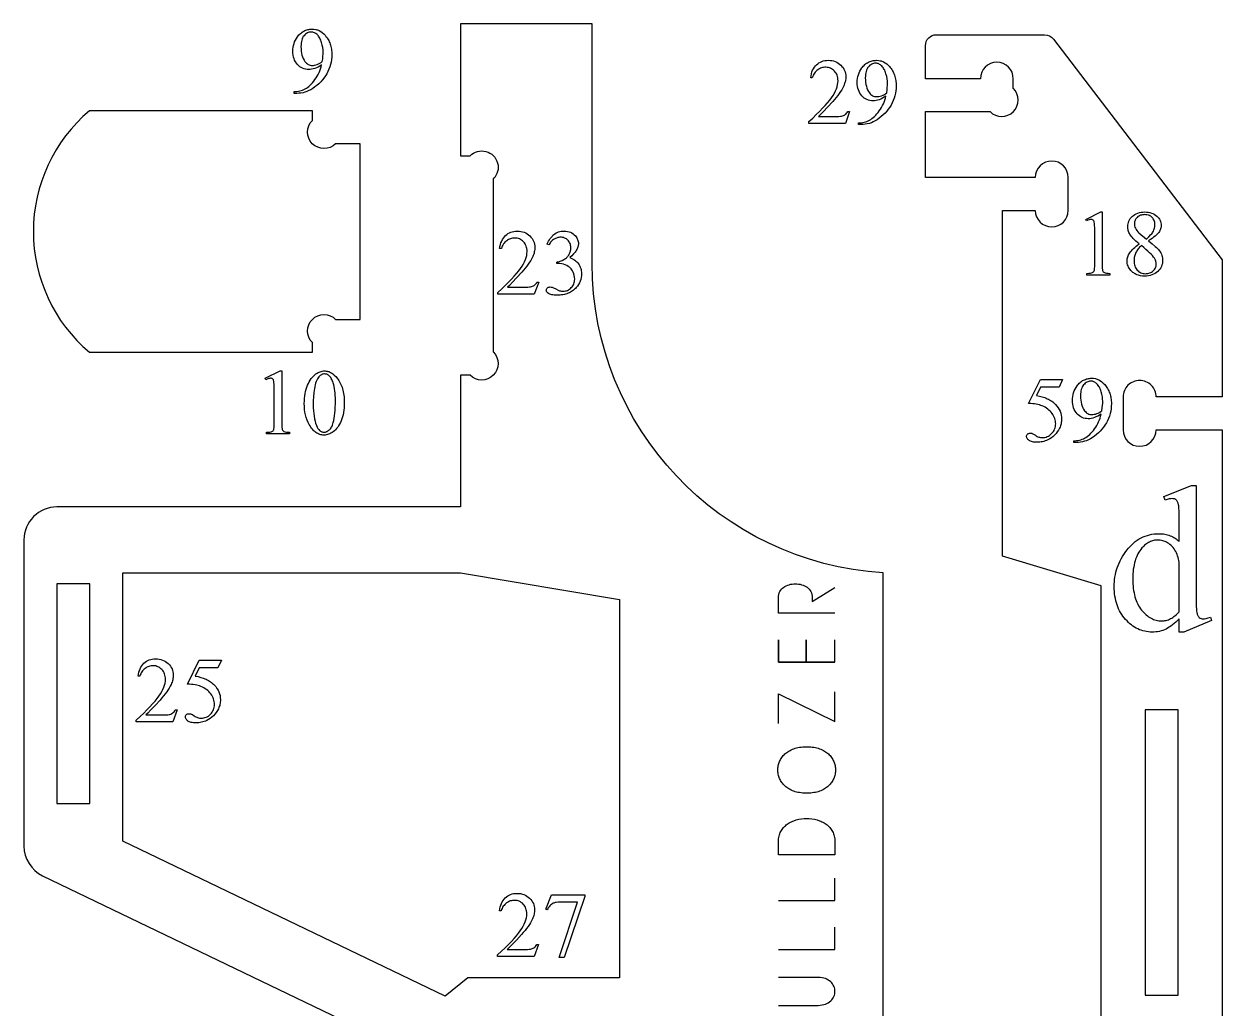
# Model space of a CAD drawing. Extents: x 7 to 905, y -397 to 592.
# Drawn here: x 726.4 to 900.9, y 448.5 to 592 of the extents above; entities that cross this region are included whole.
import ezdxf

# ---------------------------------------------------------------- set-up
doc = ezdxf.new("R2010")
doc.units = 0
doc.header["$MEASUREMENT"] = 0
for name, color, linetype in [('EXT', 1, 'CONTINUOUS'), ('INT', 5, 'CONTINUOUS'), ('LETTERS_0_5MM', 4, 'CONTINUOUS'), ('TEXT', 18, 'CONTINUOUS')]:
    doc.layers.add(name, color=color, linetype=linetype)

msp = doc.modelspace()

# ---------------------------------------------------------------- linework, layer by layer
at = {"layer": 'EXT'}
for points in [[(789.01, 439.02, 0.112586), (791.09, 438.55), (851.59, 438.55), (851.59, 511.98, -0.396443), (809.19, 557.05), (809.19, 591.98), (789.99, 591.98), (789.99, 572.78), (791.4, 572.78, -1), (794.79, 569.38), (794.79, 544.17, -1), (791.4, 540.78), (789.99, 540.78), (789.99, 521.58), (731.22, 521.58, 0.414214), (726.42, 516.78), (726.42, 472.15, 0.288188), (729.14, 467.83)], [(735.96, 544.12), (768.43, 544.12), (768.43, 545.53, -1), (771.82, 548.92), (775.42, 548.92), (775.42, 574.52), (771.82, 574.52, -1), (768.43, 577.92), (768.43, 579.32), (735.96, 579.32, 0.464292)]]:
    msp.add_lwpolyline(points, format="xyb", close=True, dxfattribs=at)
msp.add_lwpolyline([(883.34, 445.47), (883.34, 510.09), (868.94, 514.39), (868.94, 564.8), (873.74, 564.8, 1), (878.54, 564.8), (878.54, 569.6, 1), (873.74, 569.6), (857.74, 569.6), (857.74, 579.2), (867.15, 579.2, 1), (870.54, 582.6), (870.54, 584, 1), (865.74, 584), (857.74, 584), (857.74, 588.8, -0.414214), (859.34, 590.4), (875.1, 590.4, -0.233729), (876.38, 589.77), (900.94, 557.62), (900.94, 537.62), (891.34, 537.62, 0.414214), (888.94, 540.02, 0.414214), (886.54, 537.62), (886.54, 532.82, 1), (891.34, 532.82), (900.94, 532.82), (900.94, 422.3)], format="xyb", dxfattribs=at)
at = {"layer": 'INT'}
for points in [[(787.76, 450.28), (740.82, 472.86), (740.82, 511.98), (789.99, 511.98), (813.19, 508.11), (813.19, 452.95), (791.09, 452.95)], [(731.22, 478.38), (736.02, 478.38), (736.02, 510.38), (731.22, 510.38)], [(894.54, 450.4), (894.54, 492), (889.74, 492), (889.74, 450.4)]]:
    msp.add_lwpolyline(points, close=True, dxfattribs=at)
at = {"layer": 'LETTERS_0_5MM'}
for points in [[(844.56, 506.11), (836.32, 506.11), (836.32, 508.35), (836.33, 508.6), (836.37, 508.83), (836.44, 509.04), (836.53, 509.24), (836.64, 509.42), (836.78, 509.59), (836.93, 509.74), (837.09, 509.87), (837.27, 509.99), (837.47, 510.1), (837.67, 510.18), (837.88, 510.25), (838.1, 510.31), (838.33, 510.35), (838.56, 510.37), (838.79, 510.38), (839.02, 510.37), (839.25, 510.35), (839.48, 510.31), (839.7, 510.25), (839.91, 510.18), (840.12, 510.1), (840.31, 509.99), (840.49, 509.87), (840.66, 509.74), (840.81, 509.59), (840.94, 509.42), (841.05, 509.24), (841.14, 509.04), (841.21, 508.83), (841.25, 508.6), (841.26, 508.35), (841.26, 507.81), (844.56, 509.84)], [(844.56, 498.97), (836.32, 498.97), (836.32, 502.22), (836.32, 498.97), (840.36, 498.97), (840.36, 502.22), (840.36, 498.97), (844.56, 498.97), (844.56, 502.22)], [(836.32, 490.02), (836.32, 494.36), (844.56, 490.3), (844.56, 494.63)], [(836.32, 464.22), (844.56, 464.22), (844.56, 467.47)], [(836.32, 457.08), (844.56, 457.08), (844.56, 460.33)], [(836.32, 448.94), (842.09, 448.94), (842.39, 448.95), (842.67, 448.99), (842.93, 449.04), (843.17, 449.12), (843.39, 449.21), (843.59, 449.32), (843.78, 449.44), (843.94, 449.58), (844.08, 449.73), (844.21, 449.89), (844.32, 450.05), (844.4, 450.23), (844.47, 450.41), (844.52, 450.6), (844.55, 450.79), (844.56, 450.98), (844.55, 451.17), (844.52, 451.36), (844.47, 451.54), (844.4, 451.72), (844.32, 451.9), (844.21, 452.07), (844.08, 452.23), (843.94, 452.37), (843.78, 452.51), (843.59, 452.63), (843.39, 452.74), (843.17, 452.83), (842.93, 452.91), (842.67, 452.96), (842.39, 453), (842.09, 453.01), (836.32, 453.01)]]:
    msp.add_lwpolyline(points, dxfattribs=at)
for points in [[(840.52, 486.64), (840.77, 486.63), (841.02, 486.62), (841.26, 486.59), (841.49, 486.56), (841.71, 486.52), (841.92, 486.47), (842.13, 486.41), (842.32, 486.35), (842.51, 486.27), (842.69, 486.19), (842.87, 486.1), (843.03, 486.01), (843.19, 485.91), (843.34, 485.81), (843.48, 485.69), (843.61, 485.58), (843.73, 485.46), (843.85, 485.33), (843.96, 485.2), (844.06, 485.06), (844.15, 484.93), (844.24, 484.78), (844.31, 484.64), (844.38, 484.49), (844.44, 484.34), (844.5, 484.19), (844.54, 484.04), (844.58, 483.88), (844.6, 483.72), (844.62, 483.57), (844.64, 483.41), (844.64, 483.25), (844.64, 483.09), (844.62, 482.93), (844.6, 482.77), (844.58, 482.62), (844.54, 482.46), (844.5, 482.31), (844.44, 482.15), (844.38, 482), (844.31, 481.86), (844.24, 481.71), (844.15, 481.57), (844.06, 481.43), (843.96, 481.3), (843.85, 481.17), (843.73, 481.04), (843.61, 480.92), (843.48, 480.8), (843.34, 480.69), (843.19, 480.58), (843.03, 480.48), (842.87, 480.39), (842.69, 480.3), (842.51, 480.22), (842.32, 480.15), (842.13, 480.08), (841.92, 480.03), (841.71, 479.98), (841.49, 479.94), (841.26, 479.9), (841.02, 479.88), (840.77, 479.86), (840.52, 479.86), (840.36, 479.86), (840.1, 479.86), (839.86, 479.88), (839.62, 479.9), (839.39, 479.94), (839.17, 479.98), (838.96, 480.03), (838.75, 480.08), (838.55, 480.15), (838.36, 480.22), (838.18, 480.3), (838.01, 480.39), (837.85, 480.48), (837.69, 480.58), (837.54, 480.69), (837.4, 480.8), (837.27, 480.92), (837.14, 481.04), (837.03, 481.17), (836.92, 481.3), (836.82, 481.43), (836.72, 481.57), (836.64, 481.71), (836.56, 481.86), (836.49, 482), (836.43, 482.15), (836.38, 482.31), (836.34, 482.46), (836.3, 482.62), (836.27, 482.77), (836.25, 482.93), (836.24, 483.09), (836.24, 483.25), (836.24, 483.41), (836.25, 483.57), (836.27, 483.72), (836.3, 483.88), (836.34, 484.04), (836.38, 484.19), (836.43, 484.34), (836.49, 484.49), (836.56, 484.64), (836.64, 484.78), (836.72, 484.93), (836.82, 485.06), (836.92, 485.2), (837.03, 485.33), (837.14, 485.46), (837.27, 485.58), (837.4, 485.69), (837.54, 485.81), (837.69, 485.91), (837.85, 486.01), (838.01, 486.1), (838.18, 486.19), (838.36, 486.27), (838.55, 486.35), (838.75, 486.41), (838.96, 486.47), (839.17, 486.52), (839.39, 486.56), (839.62, 486.59), (839.86, 486.62), (840.1, 486.63), (840.36, 486.64)], [(844.56, 470.9), (836.32, 470.9), (836.32, 472.8), (836.33, 473.01), (836.34, 473.21), (836.37, 473.4), (836.41, 473.59), (836.46, 473.77), (836.52, 473.95), (836.59, 474.12), (836.67, 474.28), (836.76, 474.44), (836.86, 474.58), (836.97, 474.73), (837.08, 474.86), (837.2, 474.99), (837.33, 475.11), (837.46, 475.23), (837.61, 475.34), (837.75, 475.44), (837.91, 475.54), (838.07, 475.63), (838.23, 475.71), (838.4, 475.79), (838.57, 475.85), (838.93, 475.97), (839.29, 476.07), (839.67, 476.13), (840.05, 476.17), (840.44, 476.19), (840.82, 476.17), (841.21, 476.13), (841.58, 476.07), (841.95, 475.97), (842.31, 475.85), (842.48, 475.79), (842.65, 475.71), (842.81, 475.63), (842.97, 475.54), (843.12, 475.44), (843.27, 475.34), (843.41, 475.23), (843.55, 475.11), (843.68, 474.99), (843.8, 474.86), (843.91, 474.73), (844.02, 474.58), (844.11, 474.44), (844.2, 474.28), (844.28, 474.12), (844.35, 473.95), (844.41, 473.77), (844.46, 473.59), (844.5, 473.4), (844.53, 473.21), (844.55, 473.01), (844.56, 472.8)]]:
    msp.add_lwpolyline(points, close=True, dxfattribs=at)
at = {"layer": 'TEXT'}
for points in [[(765.77, 581.86), (765.77, 582.11), (765.98, 582.12), (766.19, 582.14), (766.4, 582.17), (766.6, 582.21), (766.8, 582.27), (767, 582.34), (767.19, 582.42), (767.37, 582.51), (767.56, 582.62), (767.74, 582.74), (767.93, 582.88), (768.11, 583.04), (768.28, 583.22), (768.46, 583.42), (768.64, 583.63), (768.81, 583.87), (768.98, 584.11), (769.13, 584.36), (769.27, 584.62), (769.4, 584.88), (769.51, 585.15), (769.61, 585.43), (769.7, 585.71), (769.78, 586), (769.52, 585.84), (769.27, 585.7), (769.02, 585.59), (768.78, 585.49), (768.55, 585.42), (768.33, 585.37), (768.11, 585.34), (767.89, 585.33), (767.66, 585.34), (767.43, 585.37), (767.22, 585.43), (767.01, 585.51), (766.81, 585.61), (766.62, 585.74), (766.44, 585.89), (766.27, 586.06), (766.11, 586.25), (765.97, 586.46), (765.85, 586.68), (765.76, 586.91), (765.68, 587.16), (765.63, 587.43), (765.6, 587.71), (765.59, 588.01), (765.6, 588.3), (765.63, 588.58), (765.68, 588.86), (765.76, 589.12), (765.85, 589.38), (765.97, 589.63), (766.11, 589.88), (766.27, 590.11), (766.37, 590.25), (766.48, 590.37), (766.59, 590.49), (766.71, 590.6), (766.83, 590.7), (766.95, 590.8), (767.08, 590.88), (767.21, 590.95), (767.34, 591.02), (767.48, 591.08), (767.62, 591.12), (767.77, 591.16), (767.92, 591.19), (768.08, 591.22), (768.23, 591.23), (768.4, 591.23), (768.67, 591.22), (768.93, 591.18), (769.06, 591.14), (769.18, 591.1), (769.31, 591.06), (769.43, 591), (769.66, 590.88), (769.88, 590.72), (770.09, 590.53), (770.29, 590.32), (770.41, 590.17), (770.52, 590.03), (770.62, 589.87), (770.72, 589.72), (770.81, 589.56), (770.89, 589.39), (770.96, 589.22), (771.02, 589.05), (771.08, 588.87), (771.13, 588.69), (771.17, 588.51), (771.2, 588.32), (771.23, 588.12), (771.25, 587.92), (771.26, 587.72), (771.26, 587.52), (771.25, 587.14), (771.22, 586.78), (771.16, 586.42), (771.08, 586.07), (770.98, 585.72), (770.85, 585.38), (770.7, 585.05), (770.53, 584.72), (770.33, 584.4), (770.12, 584.1), (769.89, 583.81), (769.65, 583.53), (769.38, 583.27), (769.1, 583.02), (768.8, 582.79), (768.48, 582.57), (768.21, 582.4), (767.93, 582.26), (767.65, 582.14), (767.36, 582.04), (767.07, 581.96), (766.77, 581.91), (766.46, 581.87), (766.15, 581.86)], [(769.88, 586.49), (769.94, 586.9), (769.97, 587.26), (770, 587.59), (770, 587.87), (769.99, 588.2), (769.95, 588.54), (769.88, 588.89), (769.78, 589.26), (769.73, 589.44), (769.66, 589.61), (769.59, 589.77), (769.52, 589.92), (769.44, 590.06), (769.35, 590.18), (769.26, 590.3), (769.16, 590.4), (769.06, 590.5), (768.96, 590.58), (768.85, 590.65), (768.73, 590.7), (768.62, 590.75), (768.5, 590.78), (768.38, 590.8), (768.25, 590.8), (768.11, 590.79), (767.96, 590.77), (767.83, 590.73), (767.7, 590.67), (767.57, 590.59), (767.45, 590.5), (767.33, 590.4), (767.22, 590.27), (767.11, 590.13), (767.02, 589.97), (766.94, 589.8), (766.88, 589.61), (766.83, 589.41), (766.8, 589.18), (766.78, 588.95), (766.77, 588.69), (766.78, 588.35), (766.81, 588.03), (766.85, 587.73), (766.92, 587.44), (767, 587.18), (767.1, 586.93), (767.22, 586.71), (767.36, 586.5), (767.47, 586.37), (767.59, 586.25), (767.71, 586.15), (767.84, 586.07), (767.98, 586.01), (768.12, 585.97), (768.27, 585.94), (768.42, 585.93), (768.58, 585.94), (768.76, 585.97), (768.94, 586.01), (769.15, 586.08), (769.35, 586.16), (769.54, 586.25), (769.72, 586.36)], [(846.7, 579.23), (846.07, 577.49), (840.76, 577.49), (840.76, 577.74), (841.32, 578.26), (841.84, 578.76), (842.32, 579.23), (842.75, 579.68), (843.14, 580.1), (843.49, 580.5), (843.79, 580.88), (844.06, 581.23), (844.28, 581.56), (844.47, 581.89), (844.64, 582.21), (844.77, 582.53), (844.88, 582.83), (844.95, 583.13), (845, 583.42), (845.01, 583.71), (845, 583.91), (844.98, 584.11), (844.94, 584.3), (844.88, 584.49), (844.81, 584.66), (844.72, 584.82), (844.61, 584.97), (844.49, 585.11), (844.35, 585.24), (844.21, 585.35), (844.06, 585.45), (843.91, 585.53), (843.75, 585.59), (843.58, 585.63), (843.41, 585.65), (843.23, 585.66), (843.07, 585.66), (842.91, 585.64), (842.75, 585.61), (842.6, 585.57), (842.46, 585.51), (842.31, 585.45), (842.17, 585.37), (842.04, 585.28), (841.91, 585.17), (841.79, 585.06), (841.68, 584.93), (841.58, 584.8), (841.49, 584.65), (841.4, 584.49), (841.33, 584.32), (841.26, 584.14), (841.02, 584.14), (841.07, 584.43), (841.13, 584.72), (841.21, 584.98), (841.31, 585.22), (841.43, 585.45), (841.56, 585.66), (841.7, 585.85), (841.87, 586.02), (842.05, 586.18), (842.23, 586.31), (842.43, 586.42), (842.64, 586.51), (842.86, 586.59), (843.09, 586.64), (843.33, 586.67), (843.58, 586.68), (843.85, 586.67), (844.11, 586.63), (844.35, 586.58), (844.59, 586.5), (844.81, 586.4), (845.02, 586.28), (845.22, 586.14), (845.41, 585.98), (845.58, 585.8), (845.73, 585.61), (845.86, 585.41), (845.96, 585.21), (846.04, 585), (846.1, 584.78), (846.13, 584.55), (846.15, 584.32), (846.14, 584.15), (846.13, 583.97), (846.1, 583.8), (846.07, 583.63), (846.02, 583.46), (845.97, 583.29), (845.9, 583.12), (845.83, 582.95), (845.7, 582.68), (845.54, 582.4), (845.37, 582.12), (845.18, 581.84), (844.97, 581.56), (844.75, 581.27), (844.5, 580.97), (844.23, 580.67), (843.49, 579.86), (842.89, 579.23), (842.45, 578.77), (842.17, 578.5), (844.52, 578.5), (844.85, 578.5), (845.13, 578.51), (845.35, 578.53), (845.53, 578.55), (845.67, 578.58), (845.8, 578.63), (845.93, 578.69), (846.05, 578.76), (846.16, 578.85), (846.26, 578.96), (846.36, 579.08), (846.45, 579.23)], [(847.98, 577.31), (847.98, 577.55), (848.19, 577.56), (848.4, 577.58), (848.61, 577.62), (848.81, 577.66), (849.01, 577.72), (849.2, 577.78), (849.4, 577.86), (849.58, 577.95), (849.77, 578.06), (849.95, 578.18), (850.13, 578.33), (850.31, 578.49), (850.49, 578.67), (850.67, 578.86), (850.85, 579.08), (851.02, 579.31), (851.19, 579.56), (851.34, 579.81), (851.48, 580.07), (851.61, 580.33), (851.72, 580.6), (851.82, 580.87), (851.91, 581.15), (851.99, 581.44), (851.73, 581.29), (851.48, 581.15), (851.23, 581.03), (850.99, 580.94), (850.76, 580.87), (850.54, 580.81), (850.32, 580.78), (850.1, 580.77), (849.87, 580.78), (849.64, 580.82), (849.43, 580.88), (849.22, 580.96), (849.02, 581.06), (848.83, 581.18), (848.65, 581.33), (848.48, 581.51), (848.32, 581.7), (848.18, 581.9), (848.06, 582.12), (847.97, 582.36), (847.89, 582.61), (847.84, 582.88), (847.81, 583.16), (847.8, 583.45), (847.81, 583.74), (847.84, 584.03), (847.89, 584.3), (847.97, 584.57), (848.06, 584.83), (848.18, 585.08), (848.32, 585.32), (848.48, 585.56), (848.58, 585.69), (848.69, 585.82), (848.8, 585.94), (848.91, 586.05), (849.03, 586.15), (849.16, 586.24), (849.29, 586.32), (849.42, 586.4), (849.55, 586.46), (849.69, 586.52), (849.83, 586.57), (849.98, 586.61), (850.13, 586.64), (850.29, 586.66), (850.44, 586.67), (850.61, 586.68), (850.88, 586.66), (851.14, 586.62), (851.27, 586.59), (851.39, 586.55), (851.52, 586.5), (851.63, 586.45), (851.87, 586.32), (852.09, 586.16), (852.3, 585.98), (852.5, 585.76), (852.62, 585.62), (852.73, 585.47), (852.83, 585.32), (852.93, 585.16), (853.02, 585), (853.09, 584.84), (853.17, 584.67), (853.23, 584.5), (853.29, 584.32), (853.34, 584.14), (853.38, 583.95), (853.41, 583.76), (853.44, 583.57), (853.46, 583.37), (853.47, 583.17), (853.47, 582.96), (853.46, 582.59), (853.43, 582.22), (853.37, 581.87), (853.29, 581.51), (853.19, 581.17), (853.06, 580.83), (852.91, 580.49), (852.74, 580.16), (852.54, 579.85), (852.33, 579.54), (852.1, 579.25), (851.86, 578.98), (851.59, 578.72), (851.31, 578.47), (851.01, 578.23), (850.69, 578.01), (850.42, 577.85), (850.14, 577.7), (849.86, 577.58), (849.57, 577.48), (849.27, 577.41), (848.97, 577.35), (848.67, 577.32), (848.36, 577.31)], [(852.09, 581.93), (852.15, 582.34), (852.18, 582.71), (852.2, 583.03), (852.21, 583.31), (852.2, 583.64), (852.16, 583.98), (852.09, 584.34), (851.99, 584.7), (851.94, 584.89), (851.87, 585.06), (851.8, 585.22), (851.73, 585.36), (851.65, 585.5), (851.56, 585.63), (851.47, 585.74), (851.37, 585.85), (851.27, 585.94), (851.17, 586.02), (851.06, 586.09), (850.94, 586.15), (850.83, 586.19), (850.71, 586.22), (850.59, 586.24), (850.46, 586.25), (850.31, 586.24), (850.17, 586.21), (850.04, 586.17), (849.91, 586.11), (849.78, 586.04), (849.66, 585.95), (849.54, 585.84), (849.42, 585.72), (849.32, 585.58), (849.23, 585.42), (849.15, 585.25), (849.09, 585.06), (849.04, 584.85), (849.01, 584.63), (848.99, 584.39), (848.98, 584.14), (848.99, 583.8), (849.02, 583.47), (849.06, 583.17), (849.13, 582.89), (849.21, 582.62), (849.31, 582.38), (849.43, 582.15), (849.57, 581.95), (849.68, 581.81), (849.8, 581.7), (849.92, 581.6), (850.05, 581.52), (850.19, 581.46), (850.33, 581.41), (850.48, 581.38), (850.63, 581.38), (850.79, 581.38), (850.97, 581.41), (851.15, 581.46), (851.36, 581.52), (851.56, 581.6), (851.75, 581.7), (851.93, 581.81)], [(881.08, 563.5), (883.27, 564.57), (883.49, 564.57), (883.49, 556.97), (883.49, 556.63), (883.5, 556.36), (883.52, 556.16), (883.55, 556.03), (883.59, 555.94), (883.65, 555.86), (883.72, 555.8), (883.81, 555.74), (883.94, 555.7), (884.11, 555.66), (884.34, 555.64), (884.62, 555.63), (884.62, 555.38), (881.24, 555.38), (881.24, 555.63), (881.53, 555.64), (881.76, 555.66), (881.94, 555.7), (882.06, 555.74), (882.14, 555.79), (882.22, 555.85), (882.27, 555.92), (882.32, 556), (882.35, 556.12), (882.37, 556.32), (882.39, 556.61), (882.39, 556.97), (882.39, 561.83), (882.39, 562.28), (882.37, 562.64), (882.35, 562.91), (882.32, 563.09), (882.3, 563.19), (882.26, 563.27), (882.21, 563.35), (882.16, 563.4), (882.09, 563.45), (882.02, 563.48), (881.94, 563.5), (881.86, 563.5), (881.73, 563.49), (881.57, 563.45), (881.38, 563.39), (881.18, 563.3)], [(888.89, 559.92), (888.4, 560.33), (888.19, 560.53), (888.01, 560.71), (887.85, 560.88), (887.71, 561.04), (887.6, 561.19), (887.51, 561.32), (887.44, 561.46), (887.38, 561.59), (887.32, 561.73), (887.28, 561.87), (887.25, 562), (887.22, 562.14), (887.21, 562.28), (887.2, 562.43), (887.21, 562.64), (887.25, 562.85), (887.3, 563.05), (887.37, 563.24), (887.47, 563.43), (887.58, 563.6), (887.72, 563.77), (887.88, 563.94), (888.06, 564.08), (888.25, 564.21), (888.45, 564.32), (888.67, 564.41), (888.9, 564.48), (889.15, 564.53), (889.41, 564.56), (889.68, 564.57), (889.94, 564.56), (890.2, 564.53), (890.44, 564.49), (890.66, 564.42), (890.87, 564.34), (891.07, 564.24), (891.26, 564.12), (891.43, 563.98), (891.59, 563.83), (891.72, 563.67), (891.84, 563.51), (891.93, 563.35), (892, 563.18), (892.05, 563), (892.08, 562.82), (892.09, 562.63), (892.09, 562.51), (892.07, 562.38), (892.04, 562.25), (892, 562.12), (891.95, 561.99), (891.89, 561.86), (891.82, 561.73), (891.74, 561.6), (891.63, 561.47), (891.51, 561.33), (891.36, 561.18), (891.18, 561.03), (890.98, 560.88), (890.76, 560.71), (890.51, 560.54), (890.24, 560.37), (890.78, 559.94), (891.21, 559.56), (891.39, 559.39), (891.55, 559.23), (891.68, 559.08), (891.79, 558.95), (891.91, 558.78), (892.01, 558.61), (892.1, 558.43), (892.17, 558.25), (892.22, 558.07), (892.26, 557.89), (892.29, 557.71), (892.29, 557.52), (892.28, 557.29), (892.25, 557.06), (892.19, 556.85), (892.11, 556.64), (892.01, 556.44), (891.89, 556.25), (891.74, 556.07), (891.57, 555.9), (891.38, 555.74), (891.18, 555.6), (890.96, 555.49), (890.73, 555.39), (890.49, 555.32), (890.23, 555.27), (889.96, 555.24), (889.67, 555.22), (889.36, 555.24), (889.07, 555.28), (888.79, 555.34), (888.53, 555.43), (888.41, 555.48), (888.29, 555.54), (888.18, 555.6), (888.07, 555.68), (887.96, 555.76), (887.86, 555.84), (887.77, 555.93), (887.67, 556.03), (887.54, 556.19), (887.42, 556.36), (887.33, 556.53), (887.25, 556.7), (887.18, 556.88), (887.14, 557.06), (887.11, 557.25), (887.1, 557.44), (887.11, 557.58), (887.13, 557.73), (887.16, 557.88), (887.2, 558.03), (887.26, 558.18), (887.33, 558.33), (887.41, 558.47), (887.5, 558.62), (887.61, 558.77), (887.74, 558.92), (887.89, 559.08), (888.05, 559.24), (888.23, 559.4), (888.43, 559.57), (888.65, 559.74)], [(889.93, 560.63), (890.29, 560.97), (890.58, 561.27), (890.7, 561.41), (890.8, 561.53), (890.88, 561.65), (890.94, 561.76), (891.03, 561.97), (891.1, 562.2), (891.14, 562.44), (891.15, 562.7), (891.15, 562.87), (891.13, 563.03), (891.1, 563.18), (891.05, 563.32), (891, 563.45), (890.93, 563.57), (890.85, 563.69), (890.76, 563.79), (890.66, 563.88), (890.55, 563.96), (890.43, 564.03), (890.3, 564.09), (890.16, 564.13), (890.01, 564.16), (889.86, 564.18), (889.69, 564.19), (889.53, 564.18), (889.37, 564.16), (889.22, 564.13), (889.08, 564.09), (888.94, 564.03), (888.82, 563.96), (888.7, 563.89), (888.59, 563.79), (888.49, 563.69), (888.4, 563.59), (888.33, 563.48), (888.27, 563.37), (888.23, 563.25), (888.19, 563.13), (888.17, 563.01), (888.17, 562.88), (888.18, 562.7), (888.21, 562.53), (888.26, 562.36), (888.34, 562.19), (888.44, 562.02), (888.55, 561.85), (888.69, 561.69), (888.84, 561.53)], [(801.4, 554.34), (800.76, 552.61), (795.46, 552.61), (795.46, 552.85), (796.02, 553.37), (796.54, 553.87), (797.02, 554.34), (797.45, 554.79), (797.84, 555.22), (798.19, 555.62), (798.49, 555.99), (798.75, 556.34), (798.98, 556.68), (799.17, 557), (799.34, 557.33), (799.47, 557.64), (799.58, 557.94), (799.65, 558.24), (799.69, 558.53), (799.71, 558.82), (799.7, 559.03), (799.68, 559.23), (799.64, 559.42), (799.58, 559.6), (799.5, 559.77), (799.41, 559.93), (799.31, 560.08), (799.19, 560.23), (799.05, 560.35), (798.91, 560.47), (798.76, 560.56), (798.61, 560.64), (798.45, 560.7), (798.28, 560.74), (798.11, 560.77), (797.93, 560.78), (797.77, 560.77), (797.61, 560.75), (797.45, 560.72), (797.3, 560.68), (797.15, 560.62), (797.01, 560.56), (796.87, 560.48), (796.74, 560.39), (796.61, 560.29), (796.49, 560.17), (796.38, 560.05), (796.28, 559.91), (796.19, 559.76), (796.1, 559.6), (796.03, 559.43), (795.96, 559.25), (795.71, 559.25), (795.76, 559.55), (795.83, 559.83), (795.91, 560.09), (796.01, 560.33), (796.12, 560.56), (796.26, 560.77), (796.4, 560.96), (796.57, 561.13), (796.74, 561.29), (796.93, 561.42), (797.13, 561.53), (797.34, 561.63), (797.56, 561.7), (797.79, 561.75), (798.03, 561.78), (798.28, 561.79), (798.55, 561.78), (798.81, 561.75), (799.05, 561.69), (799.29, 561.62), (799.51, 561.52), (799.72, 561.4), (799.92, 561.25), (800.11, 561.09), (800.28, 560.91), (800.43, 560.72), (800.56, 560.52), (800.66, 560.32), (800.74, 560.11), (800.8, 559.89), (800.83, 559.66), (800.84, 559.43), (800.84, 559.26), (800.82, 559.09), (800.8, 558.92), (800.76, 558.75), (800.72, 558.57), (800.67, 558.4), (800.6, 558.23), (800.53, 558.06), (800.39, 557.79), (800.24, 557.52), (800.07, 557.24), (799.88, 556.95), (799.67, 556.67), (799.45, 556.38), (799.2, 556.08), (798.93, 555.78), (798.18, 554.97), (797.59, 554.34), (797.15, 553.88), (796.87, 553.61), (799.22, 553.61), (799.55, 553.61), (799.83, 553.62), (800.05, 553.64), (800.22, 553.66), (800.36, 553.69), (800.5, 553.74), (800.63, 553.8), (800.74, 553.88), (800.86, 553.97), (800.96, 554.07), (801.06, 554.2), (801.15, 554.34)], [(802.65, 559.89), (802.75, 560.11), (802.85, 560.32), (802.97, 560.52), (803.09, 560.7), (803.21, 560.87), (803.34, 561.02), (803.48, 561.17), (803.62, 561.3), (803.77, 561.41), (803.93, 561.51), (804.1, 561.6), (804.28, 561.67), (804.47, 561.72), (804.67, 561.76), (804.87, 561.78), (805.09, 561.79), (805.35, 561.78), (805.6, 561.75), (805.83, 561.69), (806.04, 561.62), (806.24, 561.52), (806.42, 561.4), (806.59, 561.25), (806.74, 561.09), (806.85, 560.96), (806.94, 560.82), (807.01, 560.68), (807.07, 560.55), (807.12, 560.4), (807.16, 560.26), (807.18, 560.11), (807.18, 559.97), (807.18, 559.84), (807.16, 559.72), (807.14, 559.6), (807.11, 559.47), (807.06, 559.35), (807.01, 559.22), (806.95, 559.09), (806.87, 558.97), (806.79, 558.84), (806.7, 558.71), (806.49, 558.46), (806.24, 558.2), (805.95, 557.94), (806.15, 557.85), (806.34, 557.76), (806.51, 557.65), (806.68, 557.54), (806.83, 557.42), (806.97, 557.29), (807.09, 557.15), (807.2, 557.01), (807.3, 556.85), (807.39, 556.69), (807.46, 556.52), (807.52, 556.35), (807.57, 556.17), (807.6, 555.98), (807.62, 555.79), (807.63, 555.59), (807.62, 555.3), (807.58, 555.02), (807.52, 554.75), (807.44, 554.5), (807.34, 554.25), (807.21, 554.01), (807.06, 553.78), (806.88, 553.56), (806.76, 553.43), (806.63, 553.3), (806.49, 553.18), (806.35, 553.07), (806.19, 552.97), (806.04, 552.88), (805.87, 552.8), (805.7, 552.73), (805.52, 552.66), (805.33, 552.6), (805.14, 552.56), (804.94, 552.52), (804.74, 552.49), (804.52, 552.46), (804.3, 552.45), (804.08, 552.45), (803.86, 552.45), (803.66, 552.46), (803.48, 552.48), (803.31, 552.5), (803.17, 552.53), (803.04, 552.57), (802.93, 552.62), (802.84, 552.67), (802.7, 552.79), (802.64, 552.85), (802.59, 552.91), (802.56, 552.97), (802.53, 553.03), (802.52, 553.09), (802.51, 553.16), (802.52, 553.25), (802.55, 553.34), (802.6, 553.42), (802.67, 553.5), (802.75, 553.56), (802.84, 553.6), (802.94, 553.63), (803.04, 553.64), (803.21, 553.63), (803.38, 553.59), (803.56, 553.51), (803.89, 553.35), (804.23, 553.18), (804.35, 553.13), (804.44, 553.1), (804.57, 553.06), (804.7, 553.04), (804.83, 553.03), (804.97, 553.02), (805.13, 553.03), (805.29, 553.06), (805.45, 553.1), (805.6, 553.15), (805.74, 553.23), (805.88, 553.32), (806.02, 553.43), (806.14, 553.55), (806.26, 553.68), (806.36, 553.82), (806.45, 553.97), (806.52, 554.12), (806.57, 554.28), (806.61, 554.44), (806.64, 554.61), (806.65, 554.79), (806.63, 555.05), (806.59, 555.31), (806.51, 555.56), (806.41, 555.81), (806.32, 555.99), (806.23, 556.14), (806.14, 556.27), (806.03, 556.38), (805.88, 556.51), (805.7, 556.63), (805.49, 556.75), (805.25, 556.86), (805, 556.95), (804.75, 557.02), (804.49, 557.06), (804.24, 557.07), (804.02, 557.07), (804.02, 557.27), (804.15, 557.29), (804.29, 557.32), (804.55, 557.4), (804.81, 557.51), (805.08, 557.65), (805.2, 557.73), (805.32, 557.81), (805.43, 557.9), (805.53, 557.99), (805.62, 558.09), (805.7, 558.19), (805.78, 558.29), (805.84, 558.4), (805.9, 558.51), (805.95, 558.62), (805.99, 558.74), (806.02, 558.86), (806.05, 558.98), (806.07, 559.11), (806.08, 559.23), (806.08, 559.36), (806.07, 559.53), (806.05, 559.69), (806.02, 559.84), (805.97, 559.98), (805.91, 560.11), (805.84, 560.24), (805.75, 560.36), (805.65, 560.47), (805.54, 560.57), (805.43, 560.65), (805.3, 560.72), (805.17, 560.78), (805.04, 560.83), (804.89, 560.86), (804.74, 560.88), (804.59, 560.89), (804.46, 560.88), (804.34, 560.87), (804.21, 560.85), (804.09, 560.82), (803.98, 560.78), (803.86, 560.73), (803.75, 560.68), (803.64, 560.61), (803.54, 560.54), (803.43, 560.46), (803.33, 560.37), (803.24, 560.27), (803.14, 560.16), (803.05, 560.05), (802.87, 559.79)], [(889.2, 559.67), (889.07, 559.55), (888.94, 559.43), (888.83, 559.31), (888.72, 559.18), (888.62, 559.05), (888.53, 558.92), (888.46, 558.79), (888.38, 558.65), (888.32, 558.51), (888.27, 558.37), (888.22, 558.23), (888.19, 558.08), (888.16, 557.93), (888.14, 557.78), (888.12, 557.63), (888.12, 557.47), (888.13, 557.26), (888.15, 557.06), (888.18, 556.87), (888.24, 556.7), (888.3, 556.53), (888.38, 556.38), (888.48, 556.23), (888.59, 556.1), (888.71, 555.98), (888.84, 555.87), (888.97, 555.78), (889.12, 555.71), (889.27, 555.66), (889.43, 555.62), (889.6, 555.59), (889.78, 555.58), (889.95, 555.59), (890.12, 555.61), (890.28, 555.64), (890.42, 555.68), (890.56, 555.74), (890.69, 555.81), (890.81, 555.89), (890.93, 555.99), (891.03, 556.09), (891.12, 556.2), (891.19, 556.32), (891.25, 556.44), (891.3, 556.56), (891.33, 556.69), (891.35, 556.83), (891.36, 556.97), (891.35, 557.09), (891.34, 557.2), (891.32, 557.31), (891.29, 557.42), (891.26, 557.53), (891.22, 557.63), (891.16, 557.73), (891.11, 557.83), (890.97, 558.01), (890.81, 558.21), (890.62, 558.41), (890.39, 558.64), (890.14, 558.87), (889.86, 559.12), (889.54, 559.39)], [(761.57, 540.33), (763.76, 541.4), (763.98, 541.4), (763.98, 533.8), (763.98, 533.46), (763.99, 533.19), (764.01, 532.99), (764.04, 532.86), (764.08, 532.77), (764.14, 532.7), (764.21, 532.63), (764.3, 532.57), (764.43, 532.53), (764.6, 532.5), (764.83, 532.47), (765.11, 532.46), (765.11, 532.22), (761.73, 532.22), (761.73, 532.46), (762.02, 532.47), (762.25, 532.5), (762.43, 532.53), (762.55, 532.57), (762.64, 532.62), (762.71, 532.68), (762.77, 532.75), (762.81, 532.83), (762.84, 532.95), (762.86, 533.15), (762.88, 533.44), (762.88, 533.8), (762.88, 538.66), (762.88, 539.11), (762.87, 539.47), (762.84, 539.74), (762.82, 539.92), (762.79, 540.02), (762.75, 540.11), (762.7, 540.18), (762.65, 540.23), (762.58, 540.28), (762.51, 540.31), (762.43, 540.33), (762.35, 540.33), (762.22, 540.32), (762.06, 540.28), (761.87, 540.22), (761.67, 540.13)], [(767.26, 536.66), (767.27, 537.04), (767.29, 537.41), (767.33, 537.76), (767.38, 538.1), (767.44, 538.42), (767.52, 538.73), (767.62, 539.03), (767.73, 539.31), (767.85, 539.58), (767.98, 539.84), (768.12, 540.07), (768.27, 540.28), (768.43, 540.48), (768.6, 540.66), (768.77, 540.83), (768.96, 540.97), (769.11, 541.07), (769.26, 541.16), (769.41, 541.23), (769.57, 541.29), (769.72, 541.34), (769.88, 541.38), (770.04, 541.4), (770.2, 541.4), (770.32, 541.4), (770.45, 541.39), (770.58, 541.37), (770.7, 541.34), (770.82, 541.3), (770.94, 541.25), (771.06, 541.2), (771.18, 541.14), (771.29, 541.07), (771.41, 540.99), (771.63, 540.81), (771.85, 540.59), (772.05, 540.35), (772.18, 540.18), (772.3, 540.01), (772.4, 539.82), (772.5, 539.64), (772.6, 539.44), (772.68, 539.24), (772.76, 539.03), (772.83, 538.81), (772.89, 538.58), (772.94, 538.35), (772.98, 538.11), (773.02, 537.86), (773.05, 537.61), (773.07, 537.35), (773.08, 537.08), (773.08, 536.8), (773.08, 536.42), (773.05, 536.05), (773.02, 535.69), (772.97, 535.35), (772.91, 535.03), (772.83, 534.72), (772.74, 534.42), (772.63, 534.14), (772.51, 533.88), (772.39, 533.63), (772.26, 533.4), (772.12, 533.2), (771.97, 533.01), (771.81, 532.84), (771.65, 532.68), (771.48, 532.55), (771.31, 532.44), (771.13, 532.34), (770.96, 532.25), (770.79, 532.18), (770.62, 532.13), (770.46, 532.09), (770.29, 532.06), (770.13, 532.06), (769.97, 532.06), (769.81, 532.08), (769.66, 532.11), (769.51, 532.15), (769.37, 532.21), (769.22, 532.27), (769.09, 532.35), (768.95, 532.44), (768.82, 532.54), (768.69, 532.65), (768.56, 532.78), (768.44, 532.91), (768.32, 533.06), (768.21, 533.22), (768.09, 533.39), (767.99, 533.58), (767.82, 533.91), (767.67, 534.25), (767.54, 534.61), (767.44, 534.99), (767.36, 535.38), (767.31, 535.79), (767.27, 536.22)], [(768.56, 536.5), (768.57, 536.04), (768.59, 535.61), (768.63, 535.2), (768.68, 534.81), (768.74, 534.44), (768.82, 534.09), (768.91, 533.77), (769.02, 533.46), (769.12, 533.23), (769.23, 533.03), (769.36, 532.86), (769.49, 532.72), (769.56, 532.66), (769.64, 532.61), (769.72, 532.57), (769.8, 532.54), (769.88, 532.51), (769.97, 532.49), (770.06, 532.48), (770.15, 532.48), (770.24, 532.48), (770.33, 532.5), (770.42, 532.52), (770.51, 532.56), (770.61, 532.6), (770.7, 532.66), (770.8, 532.72), (770.89, 532.8), (770.99, 532.88), (771.07, 532.99), (771.16, 533.1), (771.23, 533.23), (771.3, 533.37), (771.37, 533.52), (771.42, 533.69), (771.48, 533.88), (771.55, 534.18), (771.61, 534.51), (771.66, 534.86), (771.71, 535.25), (771.74, 535.67), (771.76, 536.11), (771.78, 536.59), (771.78, 537.09), (771.78, 537.47), (771.76, 537.83), (771.74, 538.18), (771.7, 538.51), (771.66, 538.82), (771.6, 539.12), (771.54, 539.4), (771.46, 539.66), (771.4, 539.85), (771.34, 540.02), (771.26, 540.17), (771.19, 540.32), (771.11, 540.44), (771.03, 540.56), (770.94, 540.66), (770.85, 540.75), (770.78, 540.8), (770.7, 540.84), (770.63, 540.88), (770.55, 540.91), (770.37, 540.95), (770.19, 540.96), (770.08, 540.96), (769.97, 540.94), (769.86, 540.91), (769.76, 540.86), (769.66, 540.81), (769.57, 540.74), (769.48, 540.65), (769.39, 540.56), (769.27, 540.41), (769.17, 540.24), (769.07, 540.06), (768.98, 539.85), (768.91, 539.62), (768.84, 539.38), (768.78, 539.11), (768.74, 538.83), (768.66, 538.24), (768.61, 537.65), (768.57, 537.07)], [(877.72, 540.16), (877.2, 539.03), (874.49, 539.03), (873.9, 537.82), (874.33, 537.74), (874.73, 537.64), (874.93, 537.58), (875.12, 537.51), (875.3, 537.44), (875.48, 537.36), (875.65, 537.28), (875.81, 537.19), (875.97, 537.09), (876.13, 536.99), (876.28, 536.88), (876.42, 536.76), (876.56, 536.64), (876.69, 536.51), (876.89, 536.28), (877.07, 536.04), (877.22, 535.79), (877.35, 535.53), (877.45, 535.26), (877.51, 534.98), (877.56, 534.69), (877.57, 534.39), (877.56, 534.21), (877.55, 534.04), (877.53, 533.87), (877.5, 533.7), (877.46, 533.54), (877.41, 533.38), (877.35, 533.23), (877.28, 533.07), (877.13, 532.78), (876.95, 532.51), (876.76, 532.27), (876.55, 532.05), (876.33, 531.84), (876.09, 531.66), (875.84, 531.5), (875.58, 531.36), (875.39, 531.28), (875.19, 531.2), (875, 531.14), (874.8, 531.09), (874.61, 531.05), (874.41, 531.02), (874.21, 531), (874.01, 531), (873.82, 531), (873.63, 531.01), (873.47, 531.04), (873.31, 531.07), (873.17, 531.1), (873.05, 531.15), (872.93, 531.21), (872.83, 531.27), (872.75, 531.34), (872.67, 531.41), (872.61, 531.49), (872.56, 531.56), (872.52, 531.64), (872.49, 531.72), (872.47, 531.8), (872.47, 531.88), (872.47, 531.97), (872.5, 532.05), (872.55, 532.13), (872.62, 532.21), (872.7, 532.27), (872.79, 532.31), (872.89, 532.34), (873, 532.35), (873.16, 532.34), (873.24, 532.32), (873.3, 532.3), (873.48, 532.2), (873.75, 532.03), (873.87, 531.94), (874, 531.87), (874.12, 531.81), (874.25, 531.77), (874.37, 531.73), (874.5, 531.7), (874.63, 531.69), (874.76, 531.68), (874.95, 531.69), (875.13, 531.72), (875.31, 531.76), (875.48, 531.83), (875.65, 531.91), (875.81, 532.01), (875.97, 532.13), (876.12, 532.27), (876.26, 532.42), (876.38, 532.58), (876.48, 532.74), (876.56, 532.92), (876.62, 533.1), (876.67, 533.29), (876.7, 533.49), (876.71, 533.7), (876.7, 533.9), (876.67, 534.1), (876.63, 534.29), (876.58, 534.49), (876.5, 534.68), (876.41, 534.86), (876.3, 535.04), (876.18, 535.22), (876.04, 535.39), (875.89, 535.55), (875.73, 535.71), (875.56, 535.85), (875.37, 535.98), (875.17, 536.1), (874.96, 536.21), (874.74, 536.31), (874.55, 536.38), (874.34, 536.45), (874.12, 536.5), (873.88, 536.55), (873.63, 536.59), (873.36, 536.62), (873.07, 536.64), (872.76, 536.66), (874.49, 540.16)], [(879.33, 530.97), (879.33, 531.22), (879.54, 531.22), (879.75, 531.25), (879.96, 531.28), (880.16, 531.32), (880.36, 531.38), (880.56, 531.45), (880.75, 531.53), (880.93, 531.62), (881.12, 531.72), (881.3, 531.85), (881.48, 531.99), (881.67, 532.15), (881.84, 532.33), (882.02, 532.53), (882.2, 532.74), (882.37, 532.97), (882.54, 533.22), (882.69, 533.47), (882.83, 533.73), (882.96, 533.99), (883.07, 534.26), (883.17, 534.54), (883.26, 534.82), (883.34, 535.1), (883.08, 534.95), (882.83, 534.81), (882.58, 534.7), (882.34, 534.6), (882.11, 534.53), (881.89, 534.48), (881.67, 534.44), (881.45, 534.43), (881.22, 534.45), (880.99, 534.48), (880.78, 534.54), (880.57, 534.62), (880.37, 534.72), (880.18, 534.85), (880, 535), (879.83, 535.17), (879.67, 535.36), (879.53, 535.56), (879.41, 535.79), (879.32, 536.02), (879.24, 536.27), (879.19, 536.54), (879.16, 536.82), (879.15, 537.12), (879.16, 537.41), (879.19, 537.69), (879.24, 537.97), (879.32, 538.23), (879.41, 538.49), (879.53, 538.74), (879.67, 538.99), (879.83, 539.22), (879.93, 539.36), (880.04, 539.48), (880.15, 539.6), (880.27, 539.71), (880.38, 539.81), (880.51, 539.9), (880.64, 539.99), (880.77, 540.06), (880.9, 540.13), (881.04, 540.18), (881.18, 540.23), (881.33, 540.27), (881.48, 540.3), (881.64, 540.32), (881.79, 540.34), (881.96, 540.34), (882.23, 540.33), (882.49, 540.28), (882.62, 540.25), (882.74, 540.21), (882.87, 540.17), (882.99, 540.11), (883.22, 539.98), (883.44, 539.83), (883.65, 539.64), (883.85, 539.43), (883.97, 539.28), (884.08, 539.13), (884.18, 538.98), (884.28, 538.83), (884.37, 538.66), (884.45, 538.5), (884.52, 538.33), (884.58, 538.16), (884.64, 537.98), (884.69, 537.8), (884.73, 537.61), (884.76, 537.42), (884.79, 537.23), (884.81, 537.03), (884.82, 536.83), (884.82, 536.62), (884.81, 536.25), (884.78, 535.89), (884.72, 535.53), (884.64, 535.18), (884.54, 534.83), (884.41, 534.49), (884.26, 534.15), (884.09, 533.83), (883.89, 533.51), (883.68, 533.21), (883.45, 532.92), (883.21, 532.64), (882.94, 532.38), (882.66, 532.13), (882.36, 531.89), (882.04, 531.67), (881.77, 531.51), (881.49, 531.37), (881.21, 531.24), (880.92, 531.15), (880.63, 531.07), (880.32, 531.01), (880.02, 530.98), (879.71, 530.97)], [(883.44, 535.6), (883.5, 536.01), (883.53, 536.37), (883.56, 536.7), (883.56, 536.98), (883.55, 537.3), (883.51, 537.65), (883.44, 538), (883.34, 538.37), (883.29, 538.55), (883.22, 538.72), (883.15, 538.88), (883.08, 539.03), (883, 539.16), (882.91, 539.29), (882.82, 539.41), (882.72, 539.51), (882.62, 539.61), (882.52, 539.69), (882.41, 539.75), (882.29, 539.81), (882.18, 539.85), (882.06, 539.89), (881.94, 539.9), (881.81, 539.91), (881.66, 539.9), (881.52, 539.88), (881.39, 539.84), (881.26, 539.78), (881.13, 539.7), (881.01, 539.61), (880.89, 539.5), (880.77, 539.38), (880.67, 539.24), (880.58, 539.08), (880.5, 538.91), (880.44, 538.72), (880.39, 538.51), (880.36, 538.29), (880.34, 538.05), (880.33, 537.8), (880.34, 537.46), (880.37, 537.14), (880.41, 536.84), (880.48, 536.55), (880.56, 536.29), (880.66, 536.04), (880.78, 535.82), (880.92, 535.61), (881.03, 535.48), (881.15, 535.36), (881.27, 535.26), (881.4, 535.18), (881.54, 535.12), (881.68, 535.07), (881.83, 535.05), (881.98, 535.04), (882.14, 535.05), (882.32, 535.08), (882.5, 535.12), (882.71, 535.18), (882.91, 535.26), (883.1, 535.36), (883.28, 535.47)], [(894.72, 505.27), (894.47, 505.02), (894.23, 504.79), (893.98, 504.58), (893.74, 504.39), (893.5, 504.21), (893.26, 504.05), (893.02, 503.91), (892.79, 503.79), (892.55, 503.69), (892.31, 503.59), (892.06, 503.52), (891.81, 503.45), (891.55, 503.4), (891.29, 503.37), (891.02, 503.35), (890.75, 503.34), (890.48, 503.35), (890.21, 503.37), (889.94, 503.41), (889.68, 503.46), (889.42, 503.52), (889.17, 503.6), (888.92, 503.69), (888.68, 503.8), (888.44, 503.93), (888.21, 504.06), (887.97, 504.22), (887.75, 504.38), (887.53, 504.56), (887.31, 504.76), (887.1, 504.97), (886.89, 505.19), (886.69, 505.43), (886.5, 505.67), (886.33, 505.92), (886.17, 506.18), (886.02, 506.45), (885.88, 506.73), (885.76, 507.01), (885.65, 507.31), (885.55, 507.61), (885.47, 507.92), (885.4, 508.24), (885.34, 508.56), (885.29, 508.9), (885.26, 509.24), (885.24, 509.59), (885.24, 509.95), (885.24, 510.31), (885.26, 510.67), (885.3, 511.02), (885.35, 511.37), (885.41, 511.72), (885.49, 512.06), (885.59, 512.4), (885.69, 512.73), (885.81, 513.06), (885.95, 513.39), (886.1, 513.71), (886.26, 514.03), (886.44, 514.34), (886.64, 514.65), (886.84, 514.96), (887.06, 515.27), (887.3, 515.56), (887.54, 515.83), (887.79, 516.08), (888.04, 516.32), (888.31, 516.54), (888.58, 516.73), (888.87, 516.91), (889.16, 517.07), (889.45, 517.22), (889.76, 517.34), (890.07, 517.44), (890.4, 517.53), (890.73, 517.59), (891.07, 517.64), (891.41, 517.67), (891.77, 517.68), (891.99, 517.67), (892.21, 517.66), (892.42, 517.64), (892.62, 517.61), (892.82, 517.57), (893.02, 517.52), (893.21, 517.46), (893.4, 517.39), (893.58, 517.32), (893.76, 517.23), (893.93, 517.14), (894.1, 517.04), (894.26, 516.93), (894.42, 516.81), (894.57, 516.68), (894.72, 516.54), (894.72, 519.03), (894.71, 520.08), (894.69, 520.9), (894.66, 521.5), (894.63, 521.72), (894.61, 521.88), (894.55, 522.12), (894.51, 522.23), (894.47, 522.33), (894.42, 522.41), (894.37, 522.49), (894.32, 522.55), (894.26, 522.6), (894.14, 522.69), (894, 522.75), (893.84, 522.78), (893.67, 522.79), (893.46, 522.78), (893.23, 522.74), (892.96, 522.66), (892.65, 522.56), (892.46, 523.08), (896.49, 524.73), (897.15, 524.73), (897.15, 509.11), (897.16, 508.04), (897.18, 507.2), (897.22, 506.59), (897.24, 506.37), (897.26, 506.21), (897.33, 505.97), (897.37, 505.86), (897.41, 505.77), (897.45, 505.68), (897.5, 505.6), (897.56, 505.54), (897.62, 505.48), (897.74, 505.39), (897.88, 505.32), (898.03, 505.29), (898.19, 505.27), (898.4, 505.29), (898.65, 505.34), (898.93, 505.41), (899.25, 505.52), (899.41, 505.01), (895.4, 503.34), (894.72, 503.34)], [(894.72, 506.31), (894.72, 513.27), (894.69, 513.51), (894.65, 513.76), (894.6, 513.99), (894.54, 514.23), (894.47, 514.45), (894.39, 514.67), (894.29, 514.89), (894.19, 515.1), (894.07, 515.3), (893.95, 515.48), (893.82, 515.66), (893.67, 515.82), (893.52, 515.97), (893.36, 516.11), (893.19, 516.23), (893.02, 516.34), (892.83, 516.44), (892.65, 516.53), (892.47, 516.6), (892.3, 516.66), (892.12, 516.7), (891.94, 516.74), (891.77, 516.76), (891.59, 516.76), (891.43, 516.76), (891.27, 516.74), (891.12, 516.72), (890.96, 516.69), (890.81, 516.65), (890.66, 516.6), (890.51, 516.54), (890.36, 516.47), (890.22, 516.39), (890.08, 516.31), (889.94, 516.21), (889.8, 516.11), (889.67, 515.99), (889.54, 515.87), (889.41, 515.74), (889.28, 515.6), (889.11, 515.4), (888.96, 515.19), (888.82, 514.97), (888.69, 514.74), (888.57, 514.5), (888.46, 514.25), (888.36, 513.98), (888.27, 513.71), (888.19, 513.42), (888.12, 513.13), (888.07, 512.82), (888.02, 512.5), (887.98, 512.17), (887.96, 511.83), (887.94, 511.48), (887.93, 511.11), (887.94, 510.75), (887.96, 510.39), (887.98, 510.05), (888.02, 509.71), (888.06, 509.39), (888.12, 509.07), (888.18, 508.77), (888.26, 508.48), (888.35, 508.2), (888.44, 507.93), (888.55, 507.68), (888.67, 507.43), (888.79, 507.19), (888.93, 506.97), (889.08, 506.75), (889.23, 506.55), (889.4, 506.36), (889.56, 506.18), (889.73, 506.01), (889.9, 505.85), (890.07, 505.71), (890.25, 505.58), (890.43, 505.46), (890.6, 505.36), (890.79, 505.27), (890.97, 505.19), (891.16, 505.12), (891.35, 505.06), (891.54, 505.02), (891.73, 504.99), (891.93, 504.97), (892.12, 504.96), (892.29, 504.97), (892.46, 504.98), (892.62, 505.01), (892.79, 505.05), (892.95, 505.09), (893.12, 505.15), (893.28, 505.22), (893.44, 505.3), (893.61, 505.39), (893.77, 505.49), (893.93, 505.6), (894.09, 505.72), (894.25, 505.85), (894.4, 505.99), (894.56, 506.14)], [(748.72, 491.99), (748.09, 490.26), (742.78, 490.26), (742.78, 490.51), (743.34, 491.03), (743.86, 491.53), (744.34, 492), (744.78, 492.45), (745.17, 492.87), (745.51, 493.27), (745.82, 493.65), (746.08, 494), (746.3, 494.33), (746.5, 494.66), (746.66, 494.98), (746.79, 495.29), (746.9, 495.6), (746.97, 495.9), (747.02, 496.19), (747.03, 496.47), (747.03, 496.68), (747, 496.88), (746.96, 497.07), (746.9, 497.25), (746.83, 497.42), (746.74, 497.58), (746.63, 497.74), (746.51, 497.88), (746.37, 498.01), (746.23, 498.12), (746.09, 498.22), (745.93, 498.29), (745.77, 498.35), (745.61, 498.4), (745.43, 498.42), (745.25, 498.43), (745.09, 498.42), (744.93, 498.41), (744.78, 498.38), (744.63, 498.33), (744.48, 498.28), (744.34, 498.21), (744.2, 498.13), (744.06, 498.04), (743.94, 497.94), (743.82, 497.83), (743.71, 497.7), (743.6, 497.56), (743.51, 497.42), (743.43, 497.26), (743.35, 497.09), (743.28, 496.9), (743.04, 496.9), (743.09, 497.2), (743.15, 497.48), (743.24, 497.74), (743.33, 497.99), (743.45, 498.22), (743.58, 498.42), (743.73, 498.62), (743.89, 498.79), (744.07, 498.94), (744.26, 499.08), (744.45, 499.19), (744.66, 499.28), (744.88, 499.35), (745.11, 499.4), (745.35, 499.44), (745.61, 499.45), (745.87, 499.43), (746.13, 499.4), (746.38, 499.35), (746.61, 499.27), (746.83, 499.17), (747.05, 499.05), (747.25, 498.91), (747.44, 498.74), (747.61, 498.56), (747.76, 498.37), (747.88, 498.18), (747.99, 497.98), (748.07, 497.76), (748.12, 497.55), (748.16, 497.32), (748.17, 497.08), (748.16, 496.91), (748.15, 496.74), (748.12, 496.57), (748.09, 496.4), (748.04, 496.23), (747.99, 496.06), (747.92, 495.89), (747.85, 495.72), (747.72, 495.44), (747.57, 495.17), (747.4, 494.89), (747.21, 494.61), (747, 494.32), (746.77, 494.03), (746.52, 493.74), (746.26, 493.44), (745.51, 492.63), (744.91, 491.99), (744.48, 491.54), (744.19, 491.26), (746.54, 491.26), (746.87, 491.27), (747.15, 491.28), (747.38, 491.29), (747.55, 491.32), (747.69, 491.35), (747.82, 491.4), (747.95, 491.46), (748.07, 491.53), (748.18, 491.62), (748.29, 491.73), (748.38, 491.85), (748.47, 491.99)], [(755.18, 499.26), (754.67, 498.13), (751.96, 498.13), (751.37, 496.92), (751.8, 496.85), (752.2, 496.74), (752.4, 496.68), (752.58, 496.62), (752.77, 496.55), (752.94, 496.47), (753.12, 496.38), (753.28, 496.29), (753.44, 496.19), (753.6, 496.09), (753.74, 495.98), (753.89, 495.87), (754.02, 495.74), (754.16, 495.62), (754.36, 495.39), (754.54, 495.14), (754.69, 494.89), (754.82, 494.63), (754.91, 494.36), (754.98, 494.08), (755.02, 493.79), (755.04, 493.49), (755.03, 493.32), (755.02, 493.14), (755, 492.97), (754.97, 492.81), (754.93, 492.65), (754.88, 492.49), (754.82, 492.33), (754.75, 492.18), (754.6, 491.89), (754.42, 491.62), (754.23, 491.37), (754.02, 491.15), (753.8, 490.95), (753.56, 490.77), (753.31, 490.61), (753.05, 490.47), (752.86, 490.38), (752.66, 490.31), (752.47, 490.24), (752.27, 490.19), (752.08, 490.15), (751.88, 490.12), (751.68, 490.11), (751.48, 490.1), (751.28, 490.1), (751.1, 490.12), (750.94, 490.14), (750.78, 490.17), (750.64, 490.21), (750.51, 490.26), (750.4, 490.31), (750.3, 490.38), (750.22, 490.45), (750.14, 490.52), (750.08, 490.59), (750.03, 490.67), (749.99, 490.74), (749.96, 490.82), (749.94, 490.9), (749.93, 490.98), (749.94, 491.07), (749.97, 491.16), (750.02, 491.24), (750.09, 491.31), (750.17, 491.37), (750.26, 491.42), (750.36, 491.45), (750.47, 491.45), (750.63, 491.44), (750.71, 491.42), (750.77, 491.4), (750.95, 491.31), (751.21, 491.13), (751.34, 491.05), (751.46, 490.98), (751.59, 490.92), (751.72, 490.87), (751.84, 490.83), (751.97, 490.81), (752.1, 490.79), (752.22, 490.78), (752.41, 490.79), (752.6, 490.82), (752.78, 490.87), (752.95, 490.93), (753.12, 491.01), (753.28, 491.11), (753.44, 491.23), (753.59, 491.37), (753.73, 491.52), (753.84, 491.68), (753.95, 491.85), (754.03, 492.02), (754.09, 492.21), (754.14, 492.4), (754.17, 492.6), (754.18, 492.8), (754.17, 493), (754.14, 493.2), (754.1, 493.4), (754.04, 493.59), (753.97, 493.78), (753.88, 493.96), (753.77, 494.15), (753.65, 494.33), (753.51, 494.5), (753.36, 494.66), (753.2, 494.81), (753.03, 494.95), (752.84, 495.08), (752.64, 495.2), (752.43, 495.32), (752.2, 495.42), (752.01, 495.49), (751.81, 495.55), (751.59, 495.61), (751.35, 495.65), (751.09, 495.69), (750.82, 495.72), (750.54, 495.75), (750.23, 495.76), (751.96, 499.26)], [(801.36, 457.81), (800.73, 456.07), (795.42, 456.07), (795.42, 456.32), (795.98, 456.84), (796.5, 457.34), (796.98, 457.81), (797.42, 458.26), (797.81, 458.68), (798.15, 459.08), (798.46, 459.46), (798.72, 459.81), (798.94, 460.14), (799.14, 460.47), (799.3, 460.79), (799.44, 461.11), (799.54, 461.41), (799.61, 461.71), (799.66, 462), (799.67, 462.29), (799.67, 462.49), (799.64, 462.69), (799.6, 462.88), (799.54, 463.07), (799.47, 463.24), (799.38, 463.4), (799.27, 463.55), (799.15, 463.69), (799.02, 463.82), (798.87, 463.93), (798.73, 464.03), (798.57, 464.11), (798.41, 464.17), (798.25, 464.21), (798.07, 464.24), (797.9, 464.24), (797.73, 464.24), (797.57, 464.22), (797.42, 464.19), (797.27, 464.15), (797.12, 464.09), (796.98, 464.03), (796.84, 463.95), (796.7, 463.86), (796.58, 463.75), (796.46, 463.64), (796.35, 463.51), (796.25, 463.38), (796.15, 463.23), (796.07, 463.07), (795.99, 462.9), (795.92, 462.72), (795.68, 462.72), (795.73, 463.02), (795.79, 463.3), (795.88, 463.56), (795.97, 463.8), (796.09, 464.03), (796.22, 464.24), (796.37, 464.43), (796.53, 464.6), (796.71, 464.76), (796.9, 464.89), (797.09, 465), (797.3, 465.09), (797.52, 465.17), (797.75, 465.22), (798, 465.25), (798.25, 465.26), (798.52, 465.25), (798.77, 465.22), (799.02, 465.16), (799.25, 465.08), (799.47, 464.98), (799.69, 464.86), (799.89, 464.72), (800.08, 464.56), (800.25, 464.38), (800.4, 464.19), (800.52, 463.99), (800.63, 463.79), (800.71, 463.58), (800.76, 463.36), (800.8, 463.13), (800.81, 462.9), (800.8, 462.73), (800.79, 462.55), (800.76, 462.38), (800.73, 462.21), (800.68, 462.04), (800.63, 461.87), (800.57, 461.7), (800.49, 461.53), (800.36, 461.26), (800.21, 460.98), (800.04, 460.7), (799.85, 460.42), (799.64, 460.14), (799.41, 459.85), (799.16, 459.55), (798.9, 459.25), (798.15, 458.44), (797.56, 457.81), (797.12, 457.35), (796.83, 457.08), (799.18, 457.08), (799.51, 457.08), (799.79, 457.09), (800.02, 457.11), (800.19, 457.13), (800.33, 457.16), (800.46, 457.21), (800.59, 457.27), (800.71, 457.34), (800.82, 457.43), (800.93, 457.54), (801.02, 457.66), (801.11, 457.81)], [(803.29, 465.07), (808.12, 465.07), (808.12, 464.82), (805.12, 455.89), (804.37, 455.89), (807.06, 463.99), (804.59, 463.99), (804.24, 463.98), (803.94, 463.95), (803.82, 463.92), (803.7, 463.89), (803.6, 463.85), (803.52, 463.81), (803.38, 463.73), (803.25, 463.64), (803.13, 463.54), (803.01, 463.42), (802.91, 463.3), (802.8, 463.17), (802.71, 463.02), (802.62, 462.87), (802.43, 462.94)]]:
    msp.add_lwpolyline(points, close=True, dxfattribs=at)

doc.saveas('drawing.dxf')
